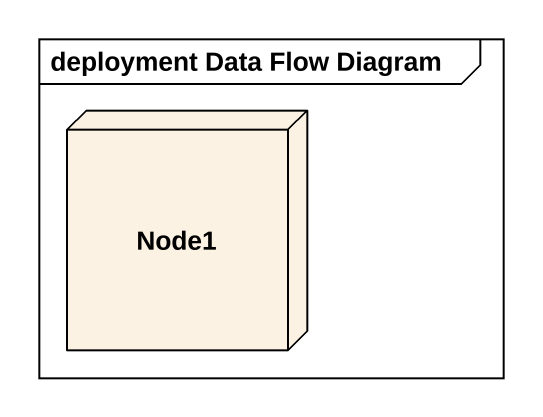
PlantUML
@startuml
mainframe deployment Data Flow Diagram
node Node1
@enduml
